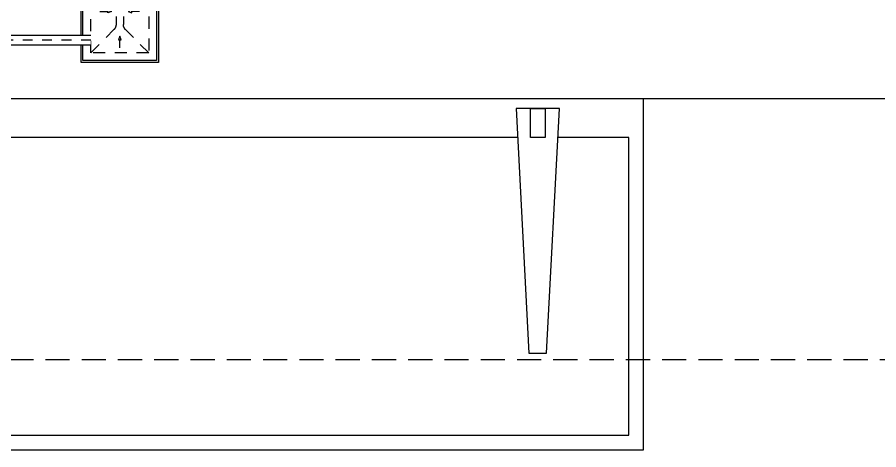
# Model space of a CAD drawing. Header units: inches. Extents: x 542787 to 543192, y 9574025 to 9574373.
# Drawn here: x 543045.46 to 543054.37, y 9574100.13 to 9574104.6 of the extents above; entities that cross this region are included whole.
import ezdxf

# ---------------------------------------------------------------- set-up
doc = ezdxf.new("R2010")
doc.units = ezdxf.units.IN
doc.header["$MEASUREMENT"] = 0
doc.linetypes.add('DASHDOT', pattern=[1, 0.5, -0.25, 0, -0.25])
doc.linetypes.add('HIDDEN', pattern=[0.375, 0.25, -0.125])
for name, color, linetype in [('EIXO', 8, 'Continuous'), ('I-ARQ', 8, 'Continuous'), ('I-CONEXAO', 1, 'Continuous'), ('I-ESGOTO', 6, 'Continuous')]:
    doc.layers.add(name, color=color, linetype=linetype)

# ---------------------------------------------------------------- blocks, each defined once
blk = doc.blocks.new('*U70')
at = {"color": 2, "ltscale": 0.5}
blk.add_wipeout([(-0.302, -0.302), (0.302, -0.302), (0.302, 0.302), (-0.302, 0.302)], dxfattribs=at)
at = {"ltscale": 0.5}
blk.add_lwpolyline([(-0.4, -0.4), (0.4, -0.4), (0.4, 0.4), (-0.4, 0.4)], close=True, dxfattribs=at)
at = {"color": 8, "ltscale": 0.5}
blk.add_lwpolyline([(-0.38, -0.38), (0.38, -0.38), (0.38, 0.38), (-0.38, 0.38)], close=True, dxfattribs=at)
at = {"color": 8, "linetype": 'HIDDEN', "ltscale": 0.5}
blk.add_lwpolyline([(-0.3, -0.3), (0.3, -0.3), (0.3, 0.3), (-0.3, 0.3)], close=True, dxfattribs=at)
at = {"layer": 'I-CONEXAO', "color": 8, "linetype": 'HIDDEN', "ltscale": 0.5}
for p, q in [((-0.0375, 0.3), (-0.0375, -0.0064)), ((0.0375, 0.3), (0.0375, -0.0064)), ((-0.3, -0.3), (-0.0595, -0.0595)), ((0.3, -0.3), (0.0595, -0.0595))]:
    blk.add_line(p, q, dxfattribs=at)
at = {"layer": 'I-CONEXAO', "color": 8, "ltscale": 0.5}
for p, q in [((-0.2041, 0.127), (-0.1243, 0.127)), ((0.2041, 0.127), (0.1243, 0.127)), ((-0.0006, -0.2462), (-0.0006, -0.1664))]:
    blk.add_line(p, q, dxfattribs=at)
for points in [[(-0.1243, 0.113), (-0.1243, 0.1411), (-0.0865, 0.127)], [(0.1243, 0.113), (0.1243, 0.1411), (0.0865, 0.127)], [(0.0135, -0.1664), (-0.0147, -0.1664), (-0.0006, -0.1286)]]:
    blk.add_lwpolyline(points, close=True, dxfattribs=at)
at = {"layer": 'I-CONEXAO', "color": 8, "linetype": 'HIDDEN', "ltscale": 0.5}
for centre, start, end in [((-0.1125, -0.0064), 315, 0), ((0.1125, -0.0064), 180, 225)]:
    blk.add_arc(centre, 0.075, start, end, dxfattribs=at)
blk = doc.blocks.new('*U114')
at = {"color": 2}
blk.add_wipeout([(0, 0.0569), (8.7449, 0.0569), (8.7449, -0.0569), (0, -0.0569)], dxfattribs=at)
for p, q in [((0, 0.05), (8.7449, 0.05)), ((0, -0.05), (8.7449, -0.05))]:
    blk.add_line(p, q)
at = {"layer": 'EIXO', "linetype": 'DASHDOT', "ltscale": 0.01}
blk.add_line((0, 0), (8.7449, 0), dxfattribs=at)

msp = doc.modelspace()

# ---------------------------------------------------------------- linework, layer by layer
at = {"layer": 'I-ARQ'}
for p, q in [((543051.9376, 9574103.7595), (543037.7544, 9574103.7595)), ((543051.9376, 9574100.1295), (543051.9376, 9574103.7595)), ((543055.7544, 9574103.7595), (543051.9376, 9574103.7595)), ((543051.071, 9574103.6595), (543050.621, 9574103.6595)), ((543050.621, 9574103.6595), (543050.7544, 9574101.1295)), ((543050.896, 9574103.6595), (543050.746, 9574103.6595)), ((543050.771, 9574103.3595), (543050.771, 9574103.6595)), ((543050.771, 9574103.6595), (543050.921, 9574103.6595)), ((543050.921, 9574103.6595), (543050.921, 9574103.3595)), ((543050.9376, 9574101.1295), (543051.071, 9574103.6595)), ((543050.6368, 9574103.3595), (543045.0552, 9574103.3595)), ((543050.921, 9574103.3595), (543050.771, 9574103.3595)), ((543051.7876, 9574103.3595), (543051.0552, 9574103.3595)), ((543051.7876, 9574100.2795), (543051.7876, 9574103.3595)), ((543050.7544, 9574101.1295), (543050.9376, 9574101.1295)), ((543045.1294, 9574100.2795), (543051.7876, 9574100.2795)), ((543037.7544, 9574100.1295), (543051.9376, 9574100.1295))]:
    msp.add_line(p, q, dxfattribs=at)
at = {"layer": 'I-ARQ', "linetype": 'HIDDEN'}
msp.add_line((543101.1314, 9574101.0616), (543036.5806, 9574101.0616), dxfattribs=at)

# ---------------------------------------------------------------- block references
at = {"layer": 'I-ESGOTO', "xscale": -1}
msp.add_blockref('*U70', (543046.5242, 9574104.5355), dxfattribs=at)

# ---------------------------------------------------------------- next in the draw order: block references
at = {"layer": 'I-ESGOTO', "color": 2, "rotation": 180}
msp.add_blockref('*U114', (543046.2242, 9574104.3669), dxfattribs=at)

doc.saveas('drawing.dxf')
